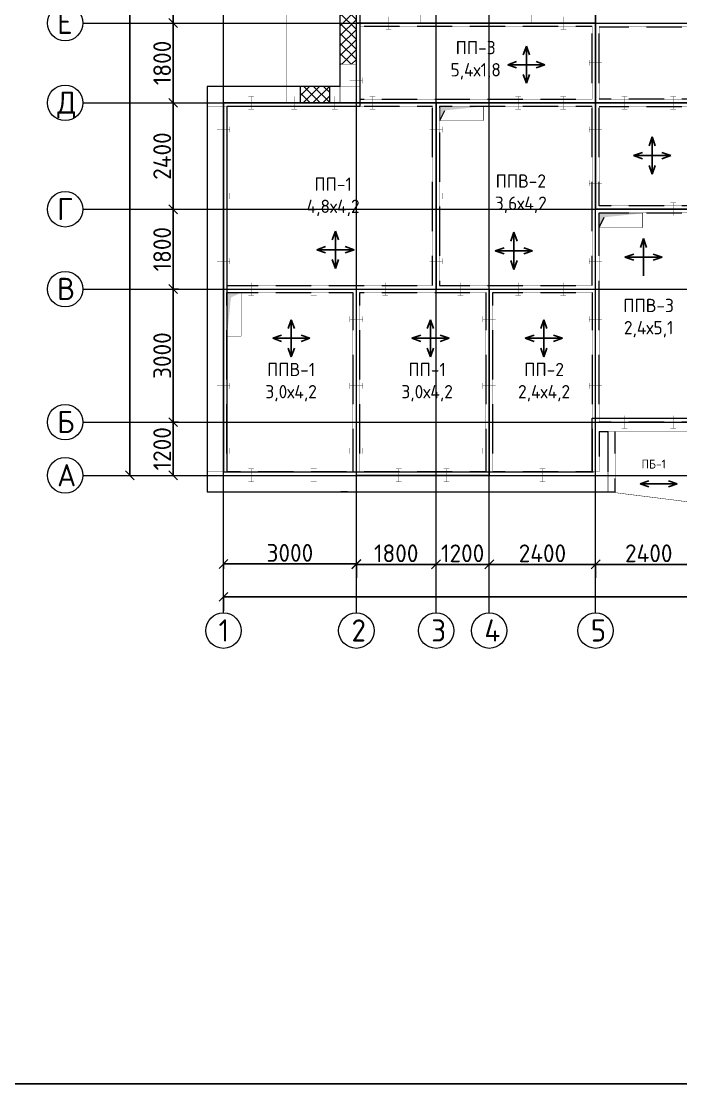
# Model space of a CAD drawing. Header units: millimetres. Extents: x -10163 to 1081624, y -5450 to 417560.
# Drawn here: x 285979 to 300865, y -5250 to 18710 of the extents above; entities that cross this region are included whole.
import ezdxf

# ---------------------------------------------------------------- set-up
doc = ezdxf.new("R2010")
doc.units = ezdxf.units.MM
doc.header["$PDMODE"] = 35
doc.linetypes.add('HIDDEN', pattern=[0.375, 0.25, -0.125])
doc.linetypes.add('Штрих-пунктир', pattern=[24, 20, -1.5, 1, -1.5])
for name, color, linetype in [('Анкеровка', 30, 'Continuous'), ('вентиляция', 220, 'Continuous'), ('Кровля', 92, 'Continuous'), ('Оси 2', 253, 'Continuous'), ('Панели', 210, 'Continuous'), ('Перегородки', 150, 'Continuous'), ('Перекрытия', 100, 'Continuous'), ('Покрытия', 50, 'Continuous'), ('Стены1', 120, 'Continuous'), ('Стыки', 100, 'Continuous')]:
    doc.layers.add(name, color=color, linetype=linetype)
doc.styles.add('ГОСТ', font='GOST Common.ttf', dxfattribs={"height": 400})
doc.dimstyles.new('ГОСТ', dxfattribs={"dimtxt": 400, "dimasz": 200, "dimexe": 0.18, "dimexo": 0.0625, "dimgap": 50, "dimtad": 1, "dimdec": 0, "dimzin": 0, "dimdsep": 46, "dimtxsty": 'ГОСТ', "dimblk": 'OBLIQUE', "dimcen": 0.09, "dimadec": 0, "dimazin": 0, "dimtfac": 1, "dimtdec": 0, "dimtofl": 0, "dimtmove": 0, "dimatfit": 3, "dimldrblk": 'NONE', "dimfxl": 1, "dimtolj": 1, "dimtzin": 0, "dimarcsym": 0})

# ---------------------------------------------------------------- blocks, each defined once
blk = doc.blocks.new('_Oblique')
at = {"color": 0, "linetype": 'ByBlock', "lineweight": -2}
blk.add_line((-0.5, -0.5), (0.5, 0.5), dxfattribs=at)
blk = doc.blocks.new('*D890')
at = {"layer": 'Defpoints', "color": 0, "transparency": 16777216}
for p in [(293543, 6471), (290543, 6361), (293543, 6361)]:
    blk.add_point(p, dxfattribs=at)
at = {"layer": 'Покрытия', "color": 0, "lineweight": -2, "transparency": 16777216}
for p, q in [((290543, 6361), (290543, 6471)), ((290543, 6471), (293543, 6471)), ((293543, 6361), (293543, 6471))]:
    blk.add_line(p, q, dxfattribs=at)
at = {"layer": 'Покрытия', "color": 0, "lineweight": -2, "transparency": 16777216, "xscale": 200, "yscale": 200, "zscale": 200, "rotation": 180}
blk.add_blockref('_Oblique', (290543, 6471), dxfattribs=at)
at = {"layer": 'Покрытия', "color": 0, "lineweight": -2, "transparency": 16777216, "xscale": 200, "yscale": 200, "zscale": 200}
blk.add_blockref('_Oblique', (293543, 6471), dxfattribs=at)
at = {"layer": 'Покрытия', "color": 0, "lineweight": 9, "transparency": 16777216, "insert": (292043, 6721), "char_height": 400, "attachment_point": 5, "style": 'ГОСТ'}
blk.add_mtext('\\A1;3000', dxfattribs=at)
blk = doc.blocks.new('_None')
blk = doc.blocks.new('*D891')
at = {"layer": 'Defpoints', "color": 0, "transparency": 16777216}
for p in [(295343, 6462), (295343, 6462), (293543, 6156)]:
    blk.add_point(p, dxfattribs=at)
at = {"layer": 'Покрытия', "color": 0, "lineweight": -2, "transparency": 16777216}
for p, q in [((293543, 6156), (293543, 6463)), ((293543, 6462), (295343, 6462)), ((295343, 6462), (295343, 6462))]:
    blk.add_line(p, q, dxfattribs=at)
at = {"layer": 'Покрытия', "color": 0, "lineweight": -2, "transparency": 16777216, "xscale": 200, "yscale": 200, "zscale": 200, "rotation": 180}
blk.add_blockref('_Oblique', (293543, 6462), dxfattribs=at)
at = {"layer": 'Покрытия', "color": 0, "lineweight": -2, "transparency": 16777216, "xscale": 200, "yscale": 200, "zscale": 200}
blk.add_blockref('_Oblique', (295343, 6462), dxfattribs=at)
at = {"layer": 'Покрытия', "color": 0, "lineweight": 9, "transparency": 16777216, "insert": (294443, 6712), "char_height": 400, "attachment_point": 5, "style": 'ГОСТ'}
blk.add_mtext('\\A1;1800', dxfattribs=at)
blk = doc.blocks.new('*D892')
at = {"layer": 'Defpoints', "color": 0, "transparency": 16777216}
for p in [(295343, 6462), (296543, 6462), (296543, 6462)]:
    blk.add_point(p, dxfattribs=at)
at = {"layer": 'Покрытия', "color": 0, "lineweight": -2, "transparency": 16777216}
for p, q in [((295343, 6462), (295343, 6463)), ((295343, 6462), (296543, 6462)), ((296543, 6462), (296543, 6463))]:
    blk.add_line(p, q, dxfattribs=at)
at = {"layer": 'Покрытия', "color": 0, "lineweight": -2, "transparency": 16777216, "xscale": 200, "yscale": 200, "zscale": 200, "rotation": 180}
blk.add_blockref('_Oblique', (295343, 6462), dxfattribs=at)
at = {"layer": 'Покрытия', "color": 0, "lineweight": -2, "transparency": 16777216, "xscale": 200, "yscale": 200, "zscale": 200}
blk.add_blockref('_Oblique', (296543, 6462), dxfattribs=at)
at = {"layer": 'Покрытия', "color": 0, "lineweight": 9, "transparency": 16777216, "insert": (295943, 6712), "char_height": 400, "attachment_point": 5, "style": 'ГОСТ'}
blk.add_mtext('\\A1;1200', dxfattribs=at)
blk = doc.blocks.new('*D893')
at = {"layer": 'Defpoints', "color": 0, "transparency": 16777216}
for p in [(296543, 6462), (298943, 6462), (298943, 6158)]:
    blk.add_point(p, dxfattribs=at)
at = {"layer": 'Покрытия', "color": 0, "lineweight": -2, "transparency": 16777216}
for p, q in [((296543, 6462), (296543, 6462)), ((296543, 6462), (298943, 6462)), ((298943, 6158), (298943, 6463))]:
    blk.add_line(p, q, dxfattribs=at)
at = {"layer": 'Покрытия', "color": 0, "lineweight": -2, "transparency": 16777216, "xscale": 200, "yscale": 200, "zscale": 200, "rotation": 180}
blk.add_blockref('_Oblique', (296543, 6462), dxfattribs=at)
at = {"layer": 'Покрытия', "color": 0, "lineweight": -2, "transparency": 16777216, "xscale": 200, "yscale": 200, "zscale": 200}
blk.add_blockref('_Oblique', (298943, 6462), dxfattribs=at)
at = {"layer": 'Покрытия', "color": 0, "lineweight": 9, "transparency": 16777216, "insert": (297743, 6712), "char_height": 400, "attachment_point": 5, "style": 'ГОСТ'}
blk.add_mtext('\\A1;2400', dxfattribs=at)
blk = doc.blocks.new('*D894')
at = {"layer": 'Defpoints', "color": 0, "transparency": 16777216}
for p in [(301343, 6462), (301343, 6462), (298943, 6158)]:
    blk.add_point(p, dxfattribs=at)
at = {"layer": 'Покрытия', "color": 0, "lineweight": -2, "transparency": 16777216}
for p, q in [((298943, 6158), (298943, 6463)), ((298943, 6462), (301343, 6462)), ((301343, 6462), (301343, 6462))]:
    blk.add_line(p, q, dxfattribs=at)
at = {"layer": 'Покрытия', "color": 0, "lineweight": -2, "transparency": 16777216, "xscale": 200, "yscale": 200, "zscale": 200, "rotation": 180}
blk.add_blockref('_Oblique', (298943, 6462), dxfattribs=at)
at = {"layer": 'Покрытия', "color": 0, "lineweight": -2, "transparency": 16777216, "xscale": 200, "yscale": 200, "zscale": 200}
blk.add_blockref('_Oblique', (301343, 6462), dxfattribs=at)
at = {"layer": 'Покрытия', "color": 0, "lineweight": 9, "transparency": 16777216, "insert": (300143, 6712), "char_height": 400, "attachment_point": 5, "style": 'ГОСТ'}
blk.add_mtext('\\A1;2400', dxfattribs=at)
blk = doc.blocks.new('*D902')
at = {"layer": 'Defpoints', "color": 0, "transparency": 16777216}
for p in [(320543, 6164), (320543, 5730), (290543, 5412)]:
    blk.add_point(p, dxfattribs=at)
at = {"layer": 'Покрытия', "color": 0, "lineweight": -2, "transparency": 16777216}
for p, q in [((320543, 6164), (320543, 5729)), ((290543, 5412), (290543, 5730)), ((290543, 5730), (320543, 5730))]:
    blk.add_line(p, q, dxfattribs=at)
at = {"layer": 'Покрытия', "color": 0, "lineweight": -2, "transparency": 16777216, "xscale": 200, "yscale": 200, "zscale": 200, "rotation": 180}
blk.add_blockref('_Oblique', (290543, 5730), dxfattribs=at)
at = {"layer": 'Покрытия', "color": 0, "lineweight": -2, "transparency": 16777216, "xscale": 200, "yscale": 200, "zscale": 200}
blk.add_blockref('_Oblique', (320543, 5730), dxfattribs=at)
at = {"layer": 'Покрытия', "color": 0, "lineweight": 9, "transparency": 16777216, "insert": (305543, 5980), "char_height": 400, "attachment_point": 5, "style": 'ГОСТ'}
blk.add_mtext('\\A1;30000', dxfattribs=at)
blk = doc.blocks.new('*D903')
at = {"layer": 'Defpoints', "color": 0, "transparency": 16777216}
for p in [(289410, 12670), (289530, 12670), (289530, 9670)]:
    blk.add_point(p, dxfattribs=at)
at = {"layer": 'Покрытия', "color": 0, "lineweight": -2, "transparency": 16777216}
for p, q in [((289529.9375, 12670), (289409.82, 12670)), ((289410, 9670), (289410, 12670)), ((289529.9375, 9670), (289409.82, 9670))]:
    blk.add_line(p, q, dxfattribs=at)
at = {"layer": 'Покрытия', "color": 0, "lineweight": -2, "transparency": 16777216, "xscale": 200, "yscale": 200, "zscale": 200}
for p, rotation in [((289410, 12670), 90), ((289410, 9670), 270)]:
    blk.add_blockref('_Oblique', p, dxfattribs=dict(at, rotation=rotation))
at = {"layer": 'Покрытия', "color": 0, "lineweight": 9, "transparency": 16777216, "insert": (289160, 11170), "char_height": 400, "attachment_point": 5, "rotation": 90, "style": 'ГОСТ'}
blk.add_mtext('\\A1;3000', dxfattribs=at)
blk = doc.blocks.new('*D904')
at = {"layer": 'Defpoints', "color": 0, "transparency": 16777216}
for p in [(289410, 14470), (289410, 14470), (289530, 12670)]:
    blk.add_point(p, dxfattribs=at)
at = {"layer": 'Покрытия', "color": 0, "lineweight": -2, "transparency": 16777216}
for p, q in [((289410, 12670), (289410, 14470)), ((289410.0625, 14470), (289410.18, 14470)), ((289529.9375, 12670), (289409.82, 12670))]:
    blk.add_line(p, q, dxfattribs=at)
at = {"layer": 'Покрытия', "color": 0, "lineweight": -2, "transparency": 16777216, "xscale": 200, "yscale": 200, "zscale": 200}
for p, rotation in [((289410, 14470), 90), ((289410, 12670), 270)]:
    blk.add_blockref('_Oblique', p, dxfattribs=dict(at, rotation=rotation))
at = {"layer": 'Покрытия', "color": 0, "lineweight": 9, "transparency": 16777216, "insert": (289160, 13570), "char_height": 400, "attachment_point": 5, "rotation": 90, "style": 'ГОСТ'}
blk.add_mtext('\\A1;1800', dxfattribs=at)
blk = doc.blocks.new('*D905')
at = {"layer": 'Defpoints', "color": 0, "transparency": 16777216}
for p in [(289410, 16870), (289410, 16870), (289410, 14470)]:
    blk.add_point(p, dxfattribs=at)
at = {"layer": 'Покрытия', "color": 0, "lineweight": -2, "transparency": 16777216}
for p, q in [((289410, 14470), (289410, 16870)), ((289410.0625, 16870), (289410.18, 16870)), ((289410.0625, 14470), (289410.18, 14470))]:
    blk.add_line(p, q, dxfattribs=at)
at = {"layer": 'Покрытия', "color": 0, "lineweight": -2, "transparency": 16777216, "xscale": 200, "yscale": 200, "zscale": 200}
for p, rotation in [((289410, 16870), 90), ((289410, 14470), 270)]:
    blk.add_blockref('_Oblique', p, dxfattribs=dict(at, rotation=rotation))
at = {"layer": 'Покрытия', "color": 0, "lineweight": 9, "transparency": 16777216, "insert": (289160, 15670), "char_height": 400, "attachment_point": 5, "rotation": 90, "style": 'ГОСТ'}
blk.add_mtext('\\A1;2400', dxfattribs=at)
blk = doc.blocks.new('*D906')
at = {"layer": 'Defpoints', "color": 0, "transparency": 16777216}
for p in [(289410, 18670), (289410, 18670), (289410, 16870)]:
    blk.add_point(p, dxfattribs=at)
at = {"layer": 'Покрытия', "color": 0, "lineweight": -2, "transparency": 16777216}
for p, q in [((289410, 16870), (289410, 18670)), ((289410.0625, 18670), (289410.18, 18670)), ((289410.0625, 16870), (289410.18, 16870))]:
    blk.add_line(p, q, dxfattribs=at)
at = {"layer": 'Покрытия', "color": 0, "lineweight": -2, "transparency": 16777216, "xscale": 200, "yscale": 200, "zscale": 200}
for p, rotation in [((289410, 18670), 90), ((289410, 16870), 270)]:
    blk.add_blockref('_Oblique', p, dxfattribs=dict(at, rotation=rotation))
at = {"layer": 'Покрытия', "color": 0, "lineweight": 9, "transparency": 16777216, "insert": (289160, 17770), "char_height": 400, "attachment_point": 5, "rotation": 90, "style": 'ГОСТ'}
blk.add_mtext('\\A1;1800', dxfattribs=at)
blk = doc.blocks.new('*D907')
at = {"layer": 'Defpoints', "color": 0, "transparency": 16777216}
for p in [(289410, 21070), (289410, 21070), (289410, 18670)]:
    blk.add_point(p, dxfattribs=at)
at = {"layer": 'Покрытия', "color": 0, "lineweight": -2, "transparency": 16777216}
for p, q in [((289410, 18670), (289410, 21070)), ((289410.0625, 21070), (289410.18, 21070)), ((289410.0625, 18670), (289410.18, 18670))]:
    blk.add_line(p, q, dxfattribs=at)
at = {"layer": 'Покрытия', "color": 0, "lineweight": -2, "transparency": 16777216, "xscale": 200, "yscale": 200, "zscale": 200}
for p, rotation in [((289410, 21070), 90), ((289410, 18670), 270)]:
    blk.add_blockref('_Oblique', p, dxfattribs=dict(at, rotation=rotation))
at = {"layer": 'Покрытия', "color": 0, "lineweight": 9, "transparency": 16777216, "insert": (289160, 19870), "char_height": 400, "attachment_point": 5, "rotation": 90, "style": 'ГОСТ'}
blk.add_mtext('\\A1;2400', dxfattribs=at)
blk = doc.blocks.new('*D913')
at = {"layer": 'Defpoints', "color": 0, "transparency": 16777216}
for p in [(288430, 31270), (288430, 31270), (288430, 8470)]:
    blk.add_point(p, dxfattribs=at)
at = {"layer": 'Покрытия', "color": 0, "lineweight": -2, "transparency": 16777216}
for p, q in [((288430, 8470), (288430, 31270)), ((288430.0625, 31270), (288430.18, 31270)), ((288430.0625, 8470), (288430.18, 8470))]:
    blk.add_line(p, q, dxfattribs=at)
at = {"layer": 'Покрытия', "color": 0, "lineweight": -2, "transparency": 16777216, "xscale": 200, "yscale": 200, "zscale": 200}
for p, rotation in [((288430, 31270), 90), ((288430, 8470), 270)]:
    blk.add_blockref('_Oblique', p, dxfattribs=dict(at, rotation=rotation))
at = {"layer": 'Покрытия', "color": 0, "lineweight": 9, "transparency": 16777216, "insert": (288180, 19870), "char_height": 400, "attachment_point": 5, "rotation": 90, "style": 'ГОСТ'}
blk.add_mtext('\\A1;22800', dxfattribs=at)
blk = doc.blocks.new('1111')
at = {"layer": 'Стены1'}
for p, q in [((0, 0), (840, 0)), ((840, 0), (640, 70)), ((840, 0), (640, -70))]:
    blk.add_line(p, q, dxfattribs=at)
blk = doc.blocks.new('*D986')
at = {"layer": 'Defpoints', "color": 0, "ltscale": 10, "transparency": 16777216}
for p in [(289410.38, 9670), (289409.82, 8470), (289410.38, 8470)]:
    blk.add_point(p, dxfattribs=at)
at = {"layer": 'Кровля', "color": 0, "lineweight": -2, "ltscale": 10, "transparency": 16777216}
for p, q in [((289410.3175, 9670), (289409.64, 9670)), ((289409.82, 9670), (289409.82, 8470)), ((289410.3175, 8470), (289409.64, 8470))]:
    blk.add_line(p, q, dxfattribs=at)
at = {"layer": 'Кровля', "color": 0, "lineweight": -2, "ltscale": 10, "transparency": 16777216, "xscale": 200, "yscale": 200, "zscale": 200}
for p, rotation in [((289409.82, 9670), 90), ((289409.82, 8470), 270)]:
    blk.add_blockref('_Oblique', p, dxfattribs=dict(at, rotation=rotation))
at = {"layer": 'Кровля', "color": 0, "lineweight": 9, "ltscale": 10, "transparency": 16777216, "insert": (289159.82, 9070), "char_height": 400, "attachment_point": 5, "rotation": 90, "style": 'ГОСТ'}
blk.add_mtext('\\A1;1200', dxfattribs=at)

msp = doc.modelspace()

# ---------------------------------------------------------------- hatches: boundary and pattern name
at = {"layer": 'вентиляция', "lineweight": 9}
h = msp.add_hatch(color=256, dxfattribs=at)
h.dxf.hatch_style = 1
h.paths.add_polyline_path([(296410, 16790), (295430, 16790), (295430, 16470), (295540, 16700)])
h = msp.add_hatch(color=256, dxfattribs=at)
h.dxf.hatch_style = 1
h.paths.add_polyline_path([(300005.57, 14380), (299025.57, 14380), (299025.57, 14060), (299135.57, 14290)])
h = msp.add_hatch(color=256, dxfattribs=at)
h.dxf.hatch_style = 1
h.paths.add_polyline_path([(290623.24, 11610), (290623.24, 12590), (290943.24, 12590), (290713.24, 12480)])
at = {"layer": 'Перекрытия', "lineweight": 9}
h = msp.add_hatch(dxfattribs=at)
h.set_pattern_fill('ANSI37', color=256, scale=50)
h.paths.add_polyline_path([(293543.24, 21989.709), (293173.24, 21989.709), (293173.24, 17742.533), (293543.24, 17742.533)])
h.paths.add_polyline_path([(292273.62, 22870), (292273.62, 22500), (292943.24, 22500), (292943.24, 22870)])
h = msp.add_hatch(dxfattribs=at)
h.set_pattern_fill('ANSI37', color=256, scale=50)
h.paths.add_polyline_path([(292273.62, 17240), (292273.62, 16870), (292943.24, 16870), (292943.24, 17240)])
at = {"layer": 'Стены1', "lineweight": 9}
h = msp.add_hatch(dxfattribs=at)
h.set_pattern_fill('ANSI31', color=256, scale=50)
h.paths.add_polyline_path([(318143.24, 31640), (318093.24, 31640), (315143.24, 31640), (315143.24, 31270), (318143.24, 31270)])
h.paths.add_polyline_path([(320543.24, 31270), (318143.24, 31270), (318143.24, 31190), (318393.24, 31190), (320193.24, 31190), (320463.24, 31190), (320463.24, 29470), (320543.24, 29470)])
h.paths.add_polyline_path([(320543.24, 31640), (320493.24, 31640), (318143.24, 31640), (318143.24, 31270), (320543.24, 31270)])
h.paths.add_polyline_path([(320913.24, 31270), (320543.24, 31270), (320543.24, 29470), (320913.24, 29470)])
h.paths.add_polyline_path([(320913.24, 31640), (320543.24, 31640), (320543.24, 31270), (320913.24, 31270)])
h.paths.add_polyline_path([(320913.24, 29470), (320543.24, 29470), (320543.24, 27070), (320913.24, 27070)])
h.paths.add_polyline_path([(320543.24, 29470), (320463.24, 29470), (320463.24, 27150), (320463.24, 27070), (320543.24, 27070)])
h.paths.add_polyline_path([(320913.24, 27070), (320543.24, 27070), (320543.24, 22500), (320913.24, 22500)])
h.paths.add_polyline_path([(320543.24, 22870), (318143.24, 22870), (318143.24, 22500), (320543.24, 22500)])
h.paths.add_polyline_path([(320543.24, 27070), (320463.24, 27070), (320463.24, 22950), (318143.24, 22950), (318143.24, 22870), (320543.24, 22870)])
h.paths.add_polyline_path([(318143.24, 22870), (317050, 22870), (317050, 22500), (318143.24, 22500)])
h.paths.add_polyline_path([(318143.24, 22950), (316700, 22950), (316700, 22870), (318143.24, 22870)])
h.paths.add_polyline_path([(318143.24, 16870), (316700, 16870), (316700, 16790), (318143.24, 16790)])
h.paths.add_polyline_path([(320543.24, 17240), (318143.24, 17240), (318143.24, 16870), (320543.24, 16870)])
h.paths.add_polyline_path([(320543.24, 16870), (318143.24, 16870), (318143.24, 16790), (320463.24, 16790), (320463.24, 12670), (320543.24, 12670)])
h.paths.add_polyline_path([(320913.24, 17240), (320543.24, 17240), (320543.24, 16870), (320913.24, 16870)])
h.paths.add_polyline_path([(320543.24, 12670), (320463.24, 12670), (320463.24, 8550), (320193.24, 8550), (318393.24, 8550), (318143.24, 8550), (318143.24, 8470), (320543.24, 8470)])
h.paths.add_polyline_path([(320913.24, 12670), (320543.24, 12670), (320543.24, 8470), (320913.24, 8470)])
h.paths.add_polyline_path([(320913.24, 8470), (320543.24, 8470), (320543.24, 8100), (320913.24, 8100)])
h.paths.add_polyline_path([(320543.24, 8470), (318143.24, 8470), (318143.24, 8100), (320493.24, 8100), (320543.24, 8100)])
h.paths.add_polyline_path([(318143.24, 8470), (315143.24, 8470), (315143.24, 8100), (318093.24, 8100), (318143.24, 8100)])
h.paths.add_polyline_path([(295538.24, 17030.658), (296918.24, 17030.658), (296918.24, 18192.021), (295538.24, 18192.021)], flags=9)
h.paths.add_polyline_path([(305008.24, 17030.658), (306388.24, 17030.658), (306388.24, 18192.021), (305008.24, 18192.021)], flags=9)
h.paths.add_polyline_path([(299445, 11227.424), (300825, 11227.424), (300825, 12388.788), (299445, 12388.788)], flags=9)
h.paths.add_polyline_path([(304790, 11227.424), (306260, 11227.424), (306260, 12388.788), (304790, 12388.788)], flags=9)
h.paths.add_polyline_path([(304910, 15057.424), (306380, 15057.424), (306380, 16218.788), (304910, 16218.788)], flags=9)
h.paths.add_polyline_path([(300993.24, 15017.424), (302463.24, 15017.424), (302463.24, 16178.788), (300993.24, 16178.788)], flags=9)
h.paths.add_polyline_path([(296505, 14007.424), (297945, 14007.424), (297945, 15168.788), (296505, 15168.788)], flags=9)
h.paths.add_polyline_path([(301008.24, 17030.658), (302388.24, 17030.658), (302388.24, 18192.021), (301008.24, 18192.021)], flags=9)
h.paths.add_polyline_path([(302178.24, 11206.567), (303618.24, 11206.567), (303618.24, 12367.93), (302178.24, 12367.93)], flags=9)
h.paths.add_polyline_path([(297020, 9804.091), (298490, 9804.091), (298490, 10965.455), (297020, 10965.455)], flags=9)
h.paths.add_polyline_path([(294395, 9804.091), (295835, 9804.091), (295835, 10965.455), (294395, 10965.455)], flags=9)
h.paths.add_polyline_path([(292340, 14007.424), (293810, 14007.424), (293810, 15168.788), (292340, 15168.788)], flags=9)
h.paths.add_polyline_path([(291325, 9804.091), (292765, 9804.091), (292765, 10965.455), (291325, 10965.455)], flags=9)
h.paths.add_polyline_path([(302480, 19504.091), (303950, 19504.091), (303950, 20665.455), (302480, 20665.455)], flags=9)
h.paths.add_polyline_path([(295538.24, 21637.524), (296918.24, 21637.524), (296918.24, 22798.888), (295538.24, 22798.888)], flags=9)
h.paths.add_polyline_path([(305008.24, 21637.524), (306388.24, 21637.524), (306388.24, 22798.888), (305008.24, 22798.888)], flags=9)
h.paths.add_polyline_path([(304910, 23610.758), (306380, 23610.758), (306380, 24772.121), (304910, 24772.121)], flags=9)
h.paths.add_polyline_path([(300993.24, 23650.758), (302463.24, 23650.758), (302463.24, 24812.121), (300993.24, 24812.121)], flags=9)
h.paths.add_polyline_path([(296505, 24660.758), (297945, 24660.758), (297945, 25822.121), (296505, 25822.121)], flags=9)
h.paths.add_polyline_path([(297719.12, 19578.409), (298544.12, 19578.409), (298544.12, 20129.545), (297719.12, 20129.545)], flags=9)
h.paths.add_polyline_path([(293845.74, 19615.076), (294670.74, 19615.076), (294670.74, 20166.212), (293845.74, 20166.212)], flags=9)
h.paths.add_polyline_path([(301008.24, 21637.524), (302388.24, 21637.524), (302388.24, 22798.888), (301008.24, 22798.888)], flags=9)
h.paths.add_polyline_path([(292340, 24660.758), (293810, 24660.758), (293810, 25822.121), (292340, 25822.121)], flags=9)
h.paths.add_polyline_path([(306958.333, 19577.727), (309646.818, 19577.727), (309646.818, 20351.97), (306958.333, 20351.97)], flags=9)
h.paths.add_polyline_path([(315143.24, 31190), (318143.24, 31190), (318143.24, 31270), (315143.24, 31270)])
h.paths.add_polyline_path([(314813.24, 31270), (314813.24, 31190), (315143.24, 31190), (315143.24, 31270)])
h.paths.add_polyline_path([(314813.24, 31640), (314813.24, 31270), (315143.24, 31270), (315143.24, 31640)])
h.paths.add_polyline_path([(317050, 17240), (317050, 16870), (318143.24, 16870), (318143.24, 17240)])
h.paths.add_polyline_path([(315143.24, 8550), (314773.24, 8550), (314773.24, 8470), (315143.24, 8470)])
h.paths.add_polyline_path([(318143.24, 8550), (315143.24, 8550), (315143.24, 8470), (318143.24, 8470)])
h.paths.add_polyline_path([(320913.24, 16870), (320543.24, 16870), (320543.24, 12670), (320913.24, 12670)])
h.paths.add_polyline_path([(314813.24, 8470), (314813.24, 8100), (315143.24, 8100), (315143.24, 8470)])

# ---------------------------------------------------------------- linework, layer by layer
at = {"layer": 'Анкеровка'}
msp.add_lwpolyline([(276400, -5250), (380890, -5250), (380890, 44700), (276400, 44700)], close=True, dxfattribs=at)
at = {"layer": 'Анкеровка', "lineweight": 9, "const_width": 5}
for points in [[(294266.62, 18525), (294266.62, 18815)], [(294266.62, 18815), (294266.62, 18525)], [(298216.62, 18525), (298216.62, 18815)], [(298216.62, 18815), (298216.62, 18525)], [(294201.62, 18525), (294331.62, 18525)], [(294201.62, 18525), (294331.62, 18525)], [(298151.62, 18525), (298281.62, 18525)], [(298151.62, 18525), (298281.62, 18525)], [(298798.24, 17705), (298798.24, 17835)], [(298798.24, 17770), (299088.24, 17770)], [(299088.24, 17705), (299088.24, 17835)], [(293391.804, 17309.743), (293391.804, 17439.743)], [(293391.804, 17374.743), (293681.804, 17374.743)], [(293681.804, 17309.743), (293681.804, 17439.743)], [(291105, 17015), (291235, 17015)], [(291170, 17015), (291170, 16725)], [(292076.064, 17016.766), (292206.064, 17016.766)], [(292141.064, 17016.766), (292141.064, 16726.766)], [(292993.24, 17016.766), (293123.24, 17016.766)], [(293058.24, 17016.766), (293058.24, 16726.766)], [(293845, 17015), (293975, 17015)], [(293910, 17015), (293910, 16725)], [(297128.24, 17015), (297258.24, 17015)], [(297193.24, 17015), (297193.24, 16725)], [(298145, 17015), (298275, 17015)], [(298210, 17015), (298210, 16725)], [(299528.24, 17015), (299658.24, 17015)], [(299593.24, 17015), (299593.24, 16725)], [(300628.24, 17015), (300758.24, 17015)], [(300693.24, 17015), (300693.24, 16725)], [(291105, 16725), (291235, 16725)], [(292076.064, 16726.766), (292206.064, 16726.766)], [(292993.24, 16726.766), (293123.24, 16726.766)], [(293845, 16725), (293975, 16725)], [(297128.24, 16725), (297258.24, 16725)], [(298145, 16725), (298275, 16725)], [(299528.24, 16725), (299658.24, 16725)], [(300628.24, 16725), (300758.24, 16725)], [(290398.24, 16205), (290398.24, 16335)], [(290688.24, 16205), (290688.24, 16335)], [(295198.24, 16205), (295198.24, 16335)], [(295488.24, 16205), (295488.24, 16335)], [(298798.24, 16205), (298798.24, 16335)], [(299088.24, 16205), (299088.24, 16335)], [(290398.24, 16270), (290688.24, 16270)], [(295198.24, 16270), (295488.24, 16270)], [(298798.24, 16270), (299088.24, 16270)], [(298798.24, 14995), (298798.24, 15125)], [(299088.24, 14995), (299088.24, 15125)], [(298798.24, 15060), (299088.24, 15060)], [(290398.24, 14705), (290398.24, 14835)], [(290398.24, 14770), (290688.24, 14770)], [(290688.24, 14705), (290688.24, 14835)], [(295198.24, 14705), (295198.24, 14835)], [(295198.24, 14770), (295488.24, 14770)], [(295488.24, 14705), (295488.24, 14835)], [(300628.24, 14615), (300758.24, 14615)], [(300693.24, 14615), (300693.24, 14325)], [(300628.24, 14325), (300758.24, 14325)], [(290398.24, 13235), (290398.24, 13365)], [(290398.24, 13300), (290688.24, 13300)], [(290688.24, 13235), (290688.24, 13365)], [(295198.24, 13235), (295198.24, 13365)], [(295198.24, 13300), (295488.24, 13300)], [(295488.24, 13235), (295488.24, 13365)], [(298798.24, 13235), (298798.24, 13365)], [(298798.24, 13300), (299088.24, 13300)], [(299088.24, 13235), (299088.24, 13365)], [(291105, 12815), (291235, 12815)], [(291170, 12815), (291170, 12525)], [(292515, 12815), (292645, 12815)], [(292580, 12815), (292580, 12525)], [(294128.24, 12815), (294258.24, 12815)], [(294193.24, 12815), (294193.24, 12525)], [(295828.24, 12815), (295958.24, 12815)], [(295893.24, 12815), (295893.24, 12525)], [(297128.24, 12815), (297258.24, 12815)], [(297193.24, 12815), (297193.24, 12525)], [(298145, 12815), (298275, 12815)], [(298210, 12815), (298210, 12525)], [(291105, 12525), (291235, 12525)], [(292515, 12525), (292645, 12525)], [(294128.24, 12525), (294258.24, 12525)], [(295828.24, 12525), (295958.24, 12525)], [(297128.24, 12525), (297258.24, 12525)], [(298145, 12525), (298275, 12525)], [(293398.24, 11925), (293398.24, 12055)], [(293398.24, 11990), (293688.24, 11990)], [(293688.24, 11925), (293688.24, 12055)], [(296398.24, 11925), (296398.24, 12055)], [(296398.24, 11990), (296688.24, 11990)], [(296688.24, 11925), (296688.24, 12055)], [(298798.24, 11925), (298798.24, 12055)], [(298798.24, 11990), (299088.24, 11990)], [(299088.24, 11925), (299088.24, 12055)], [(290398.24, 10425), (290398.24, 10555)], [(290688.24, 10425), (290688.24, 10555)], [(293398.24, 10425), (293398.24, 10555)], [(293688.24, 10425), (293688.24, 10555)], [(296398.24, 10425), (296398.24, 10555)], [(296688.24, 10425), (296688.24, 10555)], [(298798.24, 10425), (298798.24, 10555)], [(299088.24, 10425), (299088.24, 10555)], [(290398.24, 10490), (290688.24, 10490)], [(293398.24, 10490), (293688.24, 10490)], [(296398.24, 10490), (296688.24, 10490)], [(298798.24, 10490), (299088.24, 10490)], [(299528.24, 9815), (299658.24, 9815)], [(299593.24, 9815), (299593.24, 9525)], [(300628.24, 9815), (300758.24, 9815)], [(300693.24, 9815), (300693.24, 9525)], [(299528.24, 9525), (299658.24, 9525)], [(300628.24, 9525), (300758.24, 9525)], [(290398.24, 8955), (290398.24, 9085)], [(290398.24, 9020), (290688.24, 9020)], [(290688.24, 8955), (290688.24, 9085)], [(293398.24, 8955), (293398.24, 9085)], [(293398.24, 8955), (293398.24, 9085)], [(293398.24, 9020), (293688.24, 9020)], [(293398.24, 9020), (293688.24, 9020)], [(293688.24, 8955), (293688.24, 9085)], [(293688.24, 8955), (293688.24, 9085)], [(296398.24, 8955), (296398.24, 9085)], [(296398.24, 9020), (296688.24, 9020)], [(296688.24, 8955), (296688.24, 9085)], [(291105, 8615), (291235, 8615)], [(291170, 8615), (291170, 8325)], [(292515, 8615), (292645, 8615)], [(292580, 8615), (292580, 8325)], [(294435, 8615), (294565, 8615)], [(294500, 8615), (294500, 8325)], [(295515, 8615), (295645, 8615)], [(295580, 8615), (295580, 8325)], [(297678.24, 8615), (297808.24, 8615)], [(297743.24, 8615), (297743.24, 8325)], [(291105, 8325), (291235, 8325)], [(292515, 8325), (292645, 8325)], [(294435, 8325), (294565, 8325)], [(295515, 8325), (295645, 8325)], [(297678.24, 8325), (297808.24, 8325)]]:
    msp.add_lwpolyline(points, dxfattribs=at)
at = {"layer": 'вентиляция', "lineweight": 9}
for p, q in [((295430, 16470), (295540, 16700)), ((299025.57, 14060), (299135.57, 14290))]:
    msp.add_line(p, q, dxfattribs=at)
at = {"layer": 'вентиляция', "lineweight": 9, "const_width": 10}
for points in [[(295430, 16790), (296410, 16790), (296410, 16470), (295430, 16470)], [(299025.57, 14380), (300005.57, 14380), (300005.57, 14060), (299025.57, 14060)], [(290623.24, 12590), (290623.24, 11610), (290943.24, 11610), (290943.24, 12590)]]:
    msp.add_lwpolyline(points, close=True, dxfattribs=at)
at = {"layer": 'Кровля', "lineweight": 9, "ltscale": 10}
msp.add_line((299023.24, 9459.862), (299223.24, 9459.862), dxfattribs=at)
at = {"layer": 'Оси 2', "linetype": 'Штрих-пунктир', "lineweight": 9}
for p, q in [((290543.24, 5368.318), (290543.24, 34020)), ((290543.24, 5368.318), (290543.24, 33970)), ((293543.24, 5368.318), (293543.24, 34020)), ((293543.24, 5368.318), (293543.24, 33970)), ((295343.24, 5368.318), (295343.24, 34020)), ((295343.24, 5368.318), (295343.24, 33970)), ((296543.24, 5368.318), (296543.24, 34020)), ((296543.24, 5368.318), (296543.24, 33970)), ((298943.24, 5368.318), (298943.24, 34020)), ((298943.24, 5368.318), (298943.24, 33970)), ((287370, 18670), (323790, 18670)), ((287370, 18670), (323790, 18670)), ((287370, 16870), (323790, 16870)), ((287370, 16870), (323790, 16870)), ((287370, 14470), (315223.24, 14470)), ((287370, 14470), (315223.24, 14470)), ((287370, 12670), (323790, 12670)), ((287370, 12670), (323790, 12670)), ((287370, 9670), (323790, 9670)), ((287370, 9670), (323790, 9670)), ((287370, 8470), (323790, 8470)), ((287370, 8470), (323790, 8470))]:
    msp.add_line(p, q, dxfattribs=at)
at = {"layer": 'Оси 2', "lineweight": 9}
for centre in [(286970, 18670), (286970, 18670), (286970, 16870), (286970, 16870), (286970, 14470), (286970, 14470), (286970, 12670), (286970, 12670), (286970, 9670), (286970, 9670), (286970, 8470), (286970, 8470), (290543.24, 4968.318), (290543.24, 4968.318), (293543.24, 4968.318), (295343.24, 4968.318), (296543.24, 4968.318), (298943.24, 4968.318)]:
    msp.add_circle(centre, 400, dxfattribs=at)
at = {"layer": 'Панели', "linetype": 'Continuous', "lineweight": 9}
for p, q in [((298943.24, 9414.951), (298943.24, 14470)), ((298943.24, 14470), (301343.24, 14470)), ((290543.24, 12670), (290543.24, 8550)), ((293543.24, 8550), (293543.24, 12670)), ((290543.24, 8550), (291093.24, 8550)), ((291093.24, 8550), (292893.24, 8550)), ((292893.24, 8550), (293463.24, 8550)), ((293463.24, 8550), (293543.24, 8550))]:
    msp.add_line(p, q, dxfattribs=at)
for points in [[(293543.24, 18670), (293543.24, 21070), (298943.24, 21070), (298943.24, 18670)], [(293543.24, 16870), (293543.24, 18670), (298943.24, 18670), (298943.24, 16870)], [(298943.24, 16870), (298943.24, 18670), (304343.24, 18670), (304343.24, 16870)], [(290543.24, 16870), (290543.24, 12670), (295343.24, 12670), (295343.24, 16870)], [(295343.24, 16870), (295343.24, 12670), (298943.24, 12670), (298943.24, 16870)], [(298943.24, 14470), (298943.24, 16870), (304343.24, 16870), (304343.24, 14470)], [(293543.24, 8470), (293543.24, 12670), (296543.24, 12670), (296543.24, 8470)]]:
    msp.add_lwpolyline(points, close=True, dxfattribs=at)
at = {"layer": 'Перегородки', "linetype": 'HIDDEN', "lineweight": 9, "ltscale": 10}
for p, q in [((299023.24, 9459.862), (299023.24, 8550)), ((299383.24, 8100), (299383.24, 9459.862)), ((298863.24, 8550), (299023.24, 8550))]:
    msp.add_line(p, q, dxfattribs=at)
at = {"layer": 'Перегородки', "lineweight": 9, "ltscale": 10}
msp.add_line((299223.24, 8550), (299223.24, 9459.862), dxfattribs=at)
at = {"layer": 'Перегородки', "linetype": 'HIDDEN', "lineweight": 9, "ltscale": 10}
for points in [[(293623.24, 18590.07), (293623.24, 16950), (298863.24, 16950), (298863.24, 18590.07)], [(290623.24, 16790), (290623.24, 12750), (295263.24, 12750), (295263.24, 16790)], [(295423.24, 16790), (295423.24, 12750), (298863.24, 12750), (298863.24, 16790)], [(304263.24, 16790), (304263.24, 14550), (299023.24, 14550), (299023.24, 16790)], [(301263.24, 14390), (301263.24, 9670), (299023.24, 9670), (299023.24, 14390)], [(296463.24, 12590), (296463.24, 8550), (293623.24, 8550), (293623.24, 12590)], [(298863.24, 12590), (298863.24, 8550), (296623.24, 8550), (296623.24, 12590)]]:
    msp.add_lwpolyline(points, close=True, dxfattribs=at)
for points in [[(304263.24, 16950), (299023.24, 16950), (299023.24, 18583.133), (304263.24, 18580.829), (304263.24, 16947.696)], [(292893.24, 8550), (292893.24, 8550), (291093.24, 8550), (291093.24, 8550), (290623.24, 8550), (290623.24, 12590), (293463.24, 12590), (293463.24, 8550), (292893.24, 8550)]]:
    msp.add_lwpolyline(points, dxfattribs=at)
at = {"layer": 'Перекрытия', "lineweight": 9}
for p, q in [((292273.62, 17240), (292273.62, 16870)), ((298943.24, 8470), (298943.24, 9414.951))]:
    msp.add_line(p, q, dxfattribs=at)
at = {"layer": 'Перекрытия', "lineweight": 9, "const_width": 10}
for points in [[(291973.62, 22500), (291973.62, 22870), (291973.62, 17240)], [(291973.62, 17240), (291973.62, 16870), (292273.62, 16870), (292273.62, 17240), (292943.24, 17240), (292943.24, 16870)], [(298943.24, 8470), (296543.24, 8470), (296543.24, 12670), (298943.24, 12670), (298943.24, 9414.951)], [(298943.24, 9414.951), (298943.24, 12670), (296543.24, 12670), (296543.24, 8470), (298943.24, 8470)], [(299223.24, 9459.862), (301343.24, 9459.862), (301343.24, 7833.689), (299223.24, 8100)], [(299223.24, 8100), (299223.24, 9309.862)]]:
    msp.add_lwpolyline(points, dxfattribs=at)
for points in [[(294990, 21070), (293623.24, 21070), (293623.24, 18670), (294990, 18670)], [(298943.24, 21070), (297490, 21070), (297490, 18670), (298943.24, 18670)], [(293543.24, 18670), (298943.24, 18670), (298943.24, 16870), (293543.24, 16870)], [(298943.24, 18670), (304343.24, 18670), (304343.24, 16870), (298943.24, 16870)], [(295343.24, 16870), (290543.24, 16870), (290543.24, 12670), (295343.24, 12670)], [(295343.24, 12670), (298943.24, 12670), (298943.24, 16870), (295343.24, 16870)], [(293543.24, 12670), (290543.24, 12670), (290543.24, 8470), (293543.24, 8470)], [(293543.24, 8470), (296543.24, 8470), (296543.24, 12670), (293543.24, 12670)]]:
    msp.add_lwpolyline(points, close=True, dxfattribs=at)
at = {"layer": 'Перекрытия', "lineweight": 9}
msp.add_lwpolyline([(292943.24, 16870), (292943.24, 17240)], dxfattribs=at)
msp.add_lwpolyline([(298943.24, 14470), (304343.24, 14470), (304343.24, 16870), (298943.24, 16870)], close=True, dxfattribs=at)
at = {"layer": 'Стены1', "lineweight": 9}
for points in [[(298863.24, 31190), (292893.24, 31190), (292893.24, 31190), (291093.24, 31190), (291093.24, 31190), (290623.24, 31190), (290623.24, 22950), (293623.24, 22950), (293623.24, 16790), (290623.24, 16790), (290623.24, 8550), (291093.24, 8550), (291093.24, 8550), (292893.24, 8550), (292893.24, 8550), (298863.24, 8550), (298863.24, 9759.862), (315223.24, 9759.862)], [(292273.62, 22500), (293173.24, 22500), (293173.24, 17240), (290173.24, 17240), (290173.24, 8100), (290743.24, 8100), (290895, 8100), (293345, 8100), (293193.24, 8100), (299383.24, 8100)]]:
    msp.add_lwpolyline(points, dxfattribs=at)
at = {"layer": 'Стены1', "lineweight": 9, "const_width": 10}
for points in [[(293173.24, 17240), (293623.24, 17240)], [(290173.24, 16790), (290623.24, 16790)], [(290173.24, 12670), (290543.24, 12670)], [(290623.24, 8550), (290173.24, 8550)], [(293543.24, 8470), (293543.24, 8100)], [(296543.24, 8100), (296543.24, 8550)]]:
    msp.add_lwpolyline(points, dxfattribs=at)
at = {"layer": 'Стыки', "lineweight": 90, "ltscale": 10, "const_width": 10}
msp.add_lwpolyline([(291973.62, 22870), (292273.62, 22870), (292273.62, 22500), (292943.24, 22500), (292943.24, 22870), (293166.719, 22870), (293166.719, 22500), (293543.24, 22500), (293543.24, 21989.709), (293173.24, 21989.709), (293173.24, 17742.533), (293543.24, 17742.533), (293543.24, 17240), (293173.24, 17240), (293173.24, 16870), (292943.24, 16870), (292943.24, 17240), (292273.62, 17240), (292273.62, 16870), (291973.62, 16870), (291973.62, 22870)], dxfattribs=at)

# ---------------------------------------------------------------- block references
at = {"layer": 'Стены1', "lineweight": 9}
for p, rotation in [((297380, 18150), 270), ((300220, 16100), 270), ((293070.157, 13977.314), 270), ((297100, 13953.962), 270), ((292075, 11980), 270), ((295215, 11980), 270), ((297775, 11980), 270), ((300787.684, 8278.112), 180)]:
    msp.add_blockref('1111', p, dxfattribs=dict(at, rotation=rotation))
at = {"layer": 'Стены1', "lineweight": 9, "xscale": -1}
for p, rotation in [((297380, 17310), 270), ((300220, 15260), 270), ((293070.157, 13137.314), 270), ((297100, 13113.962), 270), ((300025, 12970), 270), ((292075, 11140), 270), ((295215, 11140), 270), ((297775, 11140), 270), ((299947.684, 8278.112), 180)]:
    msp.add_blockref('1111', p, dxfattribs=dict(at, rotation=rotation))
at = {"layer": 'Стены1', "lineweight": 9}
for p in [(296960, 17730), (299800, 15680), (292650.157, 13557.314), (296680, 13533.962), (299605, 13390), (291655, 11560), (294795, 11560), (297355, 11560)]:
    msp.add_blockref('1111', p, dxfattribs=at)
at = {"layer": 'Стены1', "lineweight": 9, "xscale": -1}
for p in [(297800, 17730), (300640, 15680), (293490.157, 13557.314), (297520, 13533.962), (300445, 13390), (292495, 11560), (295635, 11560), (298195, 11560)]:
    msp.add_blockref('1111', p, dxfattribs=at)

# ---------------------------------------------------------------- texts
at = {"layer": 'Оси 2', "lineweight": 9, "char_height": 500, "attachment_point": 1, "style": 'ГОСТ'}
for s, insert in [('Е', (286790.634, 18923.722)), ('Д', (286790.634, 17123.722)), ('Г', (286790.634, 14723.722)), ('В', (286790.634, 12923.722)), ('Б', (286790.634, 9923.722)), ('А', (286790.634, 8723.722)), ('1', (290433.874, 5222.04)), ('2', (293433.874, 5222.04)), ('3', (295233.874, 5222.04)), ('4', (296433.874, 5222.04)), ('5', (298833.874, 5222.04))]:
    msp.add_mtext_dynamic_manual_height_columns(s, width=529.33393, gutter_width=12.5, heights=[0], dxfattribs=dict(at, insert=insert))
at = {"layer": 'Перекрытия', "lineweight": 9, "attachment_point": 5, "style": 'ГОСТ'}
for s, insert, char_height in [('\\pxqc;ПП-3\\P5,4х1,8', (296236.338, 17830.939), 300), ('\\pxqc;ПП-1\\P\\pq*;4,8х4,2', (293018.183, 14751.926), 300), ('\\pxqc;ППВ-2\\P\\pq*;3,6х4,2', (297255.638, 14821.979), 300), ('\\pxqc;ППВ-3\\P\\pq*;2,4х5,1', (300139.612, 12015.647), 300), ('\\pxqc;ППВ-1\\P3,0х4,2', (292070.413, 10571.595), 300), ('\\pxqc;ПП-1\\P3,0х4,2', (295140.413, 10571.595), 300), ('\\pxqc;ПП-2\\P2,4х4,2', (297780.413, 10571.595), 300), ('ПБ-1', (300255, 8723.738), 200)]:
    msp.add_mtext_dynamic_manual_height_columns(s, width=1770, gutter_width=2500, heights=[0], dxfattribs=dict(at, insert=insert, char_height=char_height))

# ---------------------------------------------------------------- dimensions: what is measured, and where the dimension line sits
at = {"layer": 'Кровля', "lineweight": 9, "ltscale": 10}
dim = msp.add_linear_dim(base=(289409.82, 8470), p1=(289410.38, 9670), p2=(289410.38, 8470), angle=90, dimstyle='ГОСТ', dxfattribs=at)
dim.commit()
dim.dimension.update_dxf_attribs({"geometry": '*D986', "text_midpoint": (289159.82, 9070)})
at = {"layer": 'Покрытия', "lineweight": 9}
for base, p1, p2, picture, middle in [((288430, 31270), (288430, 8470), (288430, 31270), '*D913', (288180, 19870)), ((289410, 12670), (289530, 9670), (289530, 12670), '*D903', (289160, 11170))]:
    dim = msp.add_linear_dim(base=base, p1=p1, p2=p2, angle=90, dimstyle='ГОСТ', dxfattribs=at)
    dim.commit()
    dim.dimension.update_dxf_attribs({"geometry": picture, "text_midpoint": middle})
for base, p1, p2, picture, middle in [((289410, 21070), (289410, 18670), (289410, 21070), '*D907', (289160, 19870)), ((289410, 18670), (289410, 16870), (289410, 18670), '*D906', (289160, 17770)), ((289410, 16870), (289410, 14470), (289410, 16870), '*D905', (289160, 15670)), ((289410, 14470), (289530, 12670), (289410, 14470), '*D904', (289160, 13570))]:
    dim = msp.add_linear_dim(base=base, p1=p1, p2=p2, angle=90, dimstyle='ГОСТ', override={"dimtmove": 1}, dxfattribs=at)
    dim.commit()
    dim.dimension.update_dxf_attribs({"geometry": picture, "text_midpoint": middle})
for base, p1, p2, picture, middle in [((293543.24, 6470.87), (290543.24, 6360.87), (293543.24, 6360.87), '*D890', (292043.24, 6720.87)), ((295343.24, 6462.327), (293543.24, 6155.567), (295343.24, 6462.327), '*D891', (294443.24, 6712.327)), ((296543.24, 6462.327), (295343.24, 6462.327), (296543.24, 6462.327), '*D892', (295943.24, 6712.327)), ((298943.24, 6462.327), (296543.24, 6462.327), (298943.24, 6157.612), '*D893', (297743.24, 6712.327)), ((301343.24, 6462.327), (298943.24, 6157.612), (301343.24, 6462.327), '*D894', (300143.24, 6712.327)), ((320543.24, 5729.658), (290543.24, 5412.031), (320543.24, 6163.908), '*D902', (305543.24, 5979.658))]:
    dim = msp.add_linear_dim(base=base, p1=p1, p2=p2, dimstyle='ГОСТ', dxfattribs=at)
    dim.commit()
    dim.dimension.update_dxf_attribs({"geometry": picture, "text_midpoint": middle})

doc.saveas('drawing.dxf')
